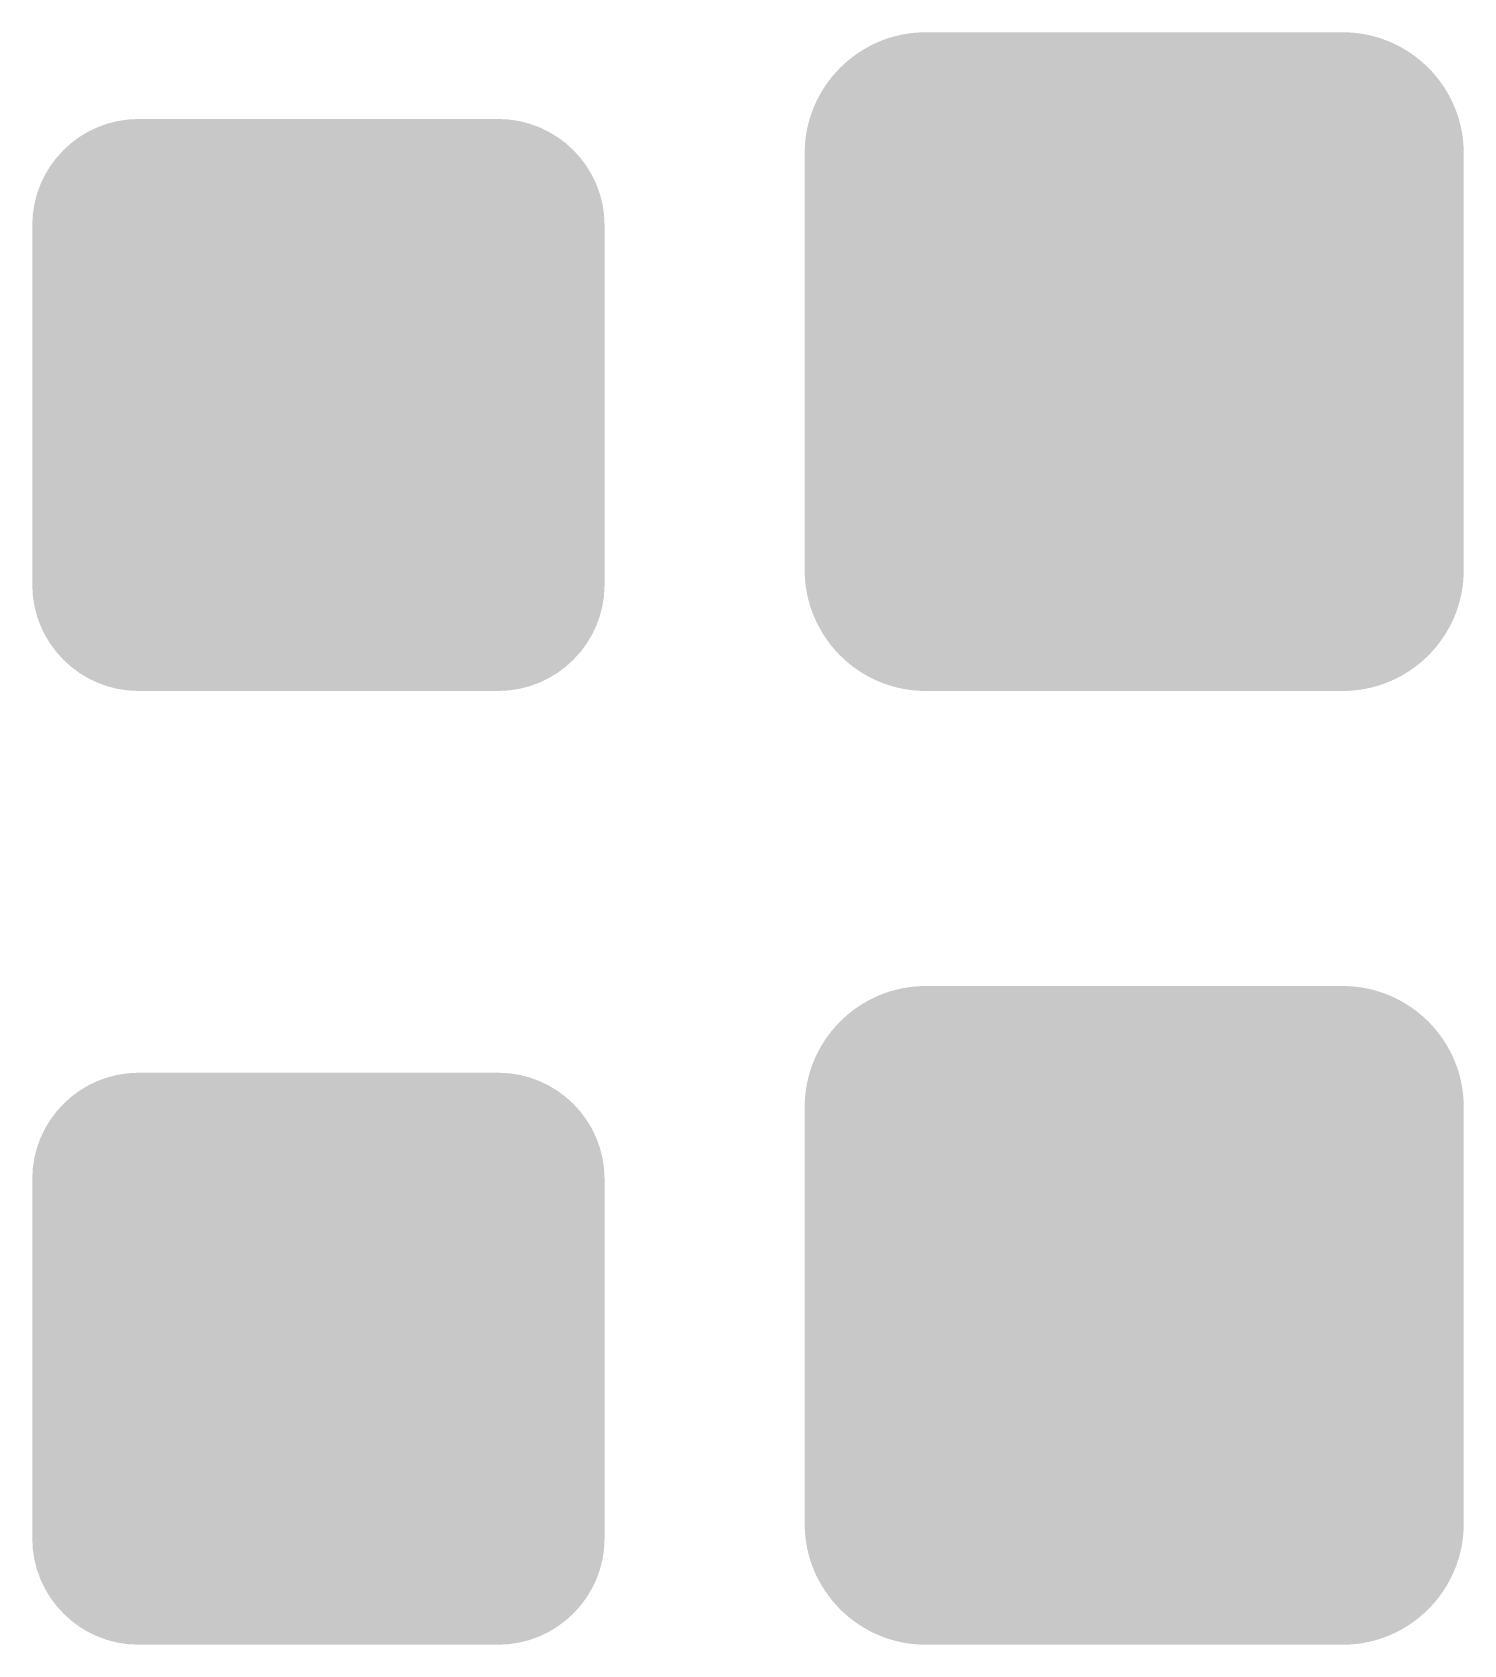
# Model space of a CAD drawing. Header units: millimetres. Extents: x 5277 to 6029, y 2052 to 2709.
# Drawn here: x 5574 to 5590.5, y 2414.63 to 2433.23 of the extents above; entities that cross this region are included whole.
import ezdxf

# ---------------------------------------------------------------- set-up
doc = ezdxf.new("R2010")
doc.units = ezdxf.units.MM
doc.layers.add('Manufacturing', color=7, linetype='CONTINUOUS', true_color=0x000000)

# ---------------------------------------------------------------- blocks, each defined once
blk = doc.blocks.new('602020107_план_мз')
at = {"layer": 'Manufacturing', "linetype": 'Continuous'}
h = blk.add_hatch(color=256, dxfattribs=at)
edge = h.paths.add_edge_path()
edge.add_spline(control_points=[(0, 0), (0, 0.675), (0.55, 1.225), (1.225, 1.225)], knot_values=[-1, -1, -1, -1, 0, 0, 0, 0], degree=3, periodic=0)
edge.add_line((1.225, 1.225), (5.372, 1.225))
edge.add_spline(control_points=[(5.372, 1.225), (6.047, 1.225), (6.598, 0.675), (6.598, 0)], knot_values=[-1, -1, -1, -1, 0, 0, 0, 0], degree=3, periodic=0)
edge.add_line((6.598, 0), (6.598, -4.147))
edge.add_spline(control_points=[(6.598, -4.147), (6.598, -4.822), (6.047, -5.372), (5.372, -5.372)], knot_values=[-1, -1, -1, -1, 0, 0, 0, 0], degree=3, periodic=0)
edge.add_line((5.372, -5.372), (1.225, -5.372))
edge.add_spline(control_points=[(1.225, -5.372), (0.55, -5.372), (0, -4.822), (0, -4.147)], knot_values=[-1, -1, -1, -1, 0, 0, 0, 0], degree=3, periodic=0)
edge.add_line((0, -4.147), (0, 0))
edge = h.paths.add_edge_path(flags=16)
edge.add_spline(control_points=[(0.313, -4.147), (0.313, -4.652), (0.72, -5.059), (1.225, -5.059)], knot_values=[-1, -1, -1, -1, 0, 0, 0, 0], degree=3, periodic=0)
edge.add_line((1.225, -5.059), (5.372, -5.059))
edge.add_spline(control_points=[(5.372, -5.059), (5.878, -5.059), (6.285, -4.652), (6.285, -4.147)], knot_values=[-1, -1, -1, -1, 0, 0, 0, 0], degree=3, periodic=0)
edge.add_line((6.285, -4.147), (6.285, 0))
edge.add_spline(control_points=[(6.285, 0), (6.285, 0.505), (5.878, 0.912), (5.372, 0.912)], knot_values=[-1, -1, -1, -1, 0, 0, 0, 0], degree=3, periodic=0)
edge.add_line((5.372, 0.912), (1.225, 0.912))
edge.add_spline(control_points=[(1.225, 0.912), (0.72, 0.912), (0.313, 0.505), (0.313, 0)], knot_values=[-1, -1, -1, -1, 0, 0, 0, 0], degree=3, periodic=0)
edge.add_line((0.313, 0), (0.313, -4.147))
at = {"layer": 'Manufacturing', "linetype": 'Continuous', "true_color": 0xff0000}
h = blk.add_hatch(color=1, dxfattribs=at)
edge = h.paths.add_edge_path()
edge.add_line((0.313, 0), (0.313, -4.147))
edge.add_spline(control_points=[(0.313, -4.147), (0.313, -4.652), (0.72, -5.059), (1.225, -5.059)], knot_values=[-1, -1, -1, -1, 0, 0, 0, 0], degree=3, periodic=0)
edge.add_line((1.225, -5.059), (5.372, -5.059))
edge.add_spline(control_points=[(5.372, -5.059), (5.878, -5.059), (6.285, -4.652), (6.285, -4.147)], knot_values=[-1, -1, -1, -1, 0, 0, 0, 0], degree=3, periodic=0)
edge.add_line((6.285, -4.147), (6.285, 0))
edge.add_spline(control_points=[(6.285, 0), (6.285, 0.505), (5.878, 0.912), (5.372, 0.912)], knot_values=[-1, -1, -1, -1, 0, 0, 0, 0], degree=3, periodic=0)
edge.add_line((5.372, 0.912), (1.225, 0.912))
edge.add_spline(control_points=[(1.225, 0.912), (0.72, 0.912), (0.313, 0.505), (0.313, 0)], knot_values=[-1, -1, -1, -1, 0, 0, 0, 0], degree=3, periodic=0)
at = {"layer": 'Manufacturing', "linetype": 'Continuous'}
blk.add_hatch(color=256, dxfattribs=at).paths.add_polyline_path([(4, 0.581), (4.055, 0.581), (4.126, 0.526), (4.141, 0.471), (4.145, 0.475), (4.149, 0.479), (4.157, 0.479), (4.169, 0.479), (4.196, 0.471), (4.212, 0.463), (4.232, 0.491), (4.287, 0.518), (4.322, 0.518), (4.373, 0.518), (4.44, 0.463), (4.456, 0.408), (4.487, 0.389), (4.518, 0.33), (4.518, 0.29), (4.518, 0.267), (4.518, 0.243), (4.632, 0.216), (4.746, 0.07), (4.746, -0.047), (4.746, -0.087), (4.726, -0.157), (4.707, -0.189), (4.738, -0.224), (4.774, -0.295), (4.778, -0.33), (4.809, -0.314), (4.856, -0.299), (4.872, -0.299), (4.911, -0.299), (4.976, -0.324), (5.001, -0.35), (5.027, -0.375), (5.052, -0.44), (5.052, -0.479), (5.052, -0.511), (5.037, -0.562), (5.021, -0.581), (5.041, -0.609), (5.06, -0.664), (5.06, -0.691), (5.115, -0.711), (5.17, -0.794), (5.17, -0.856), (5.17, -0.876), (5.166, -0.903), (5.162, -0.911), (5.174, -0.958), (5.186, -1.057), (5.186, -1.108), (5.469, -1.108), (5.469, -3.323), (5.469, -4.595), (1.118, -4.595), (1.118, -3.59), (1.118, -2.788), (2.555, -3.323), (3.065, -3.323), (1.118, -2.616), (1.118, -2.042), (4.369, -3.213), (4.605, -3.213), (4.605, -3.063), (2.822, -2.435), (2.822, -1.925), (4.605, -2.561), (4.605, -1.108), (4.778, -1.108), (4.778, -1.076), (4.785, -0.99), (4.793, -0.935), (4.746, -0.927), (4.679, -0.876), (4.66, -0.833), (4.577, -0.805), (4.479, -0.778), (4.463, -0.778), (4.44, -0.778), (4.357, -0.797), (4.298, -0.817), (4.263, -0.919), (4.126, -1.021), (4.024, -1.021), (3.965, -1.021), (3.87, -0.986), (3.835, -0.951), (3.78, -0.951), (3.684, -0.911), (3.643, -0.872), (3.601, -0.833), (3.556, -0.739), (3.552, -0.684), (3.513, -0.684), (3.454, -0.684), (3.352, -0.64), (3.309, -0.597), (3.266, -0.648), (3.167, -0.703), (3.112, -0.707), (3.112, -0.715), (3.112, -0.766), (3.079, -0.85), (3.046, -0.884), (3.012, -0.917), (2.928, -0.951), (2.877, -0.951), (2.873, -0.951), (2.861, -0.949), (2.853, -0.947), (2.845, -0.945), (2.834, -0.943), (2.83, -0.943), (2.794, -0.978), (2.7, -1.013), (2.641, -1.013), (2.539, -1.013), (2.402, -0.919), (2.366, -0.825), (2.307, -0.797), (2.237, -0.715), (2.225, -0.66), (2.194, -0.703), (2.103, -0.746), (2.044, -0.746), (2.009, -0.841), (1.875, -0.935), (1.777, -0.935), (1.722, -0.935), (1.636, -0.907), (1.604, -0.88), (1.589, -0.88), (1.53, -0.88), (1.43, -0.841), (1.388, -0.801), (1.347, -0.762), (1.306, -0.664), (1.306, -0.605), (1.263, -0.554), (1.22, -0.436), (1.22, -0.369), (1.22, -0.252), (1.33, -0.095), (1.44, -0.055), (1.447, -0.032), (1.471, 0.004), (1.487, 0.015), (1.44, 0.015), (1.392, 0.063), (1.392, 0.11), (1.392, 0.157), (1.44, 0.204), (1.487, 0.204), (1.502, 0.204), (1.534, 0.196), (1.549, 0.188), (1.557, 0.239), (1.616, 0.29), (1.667, 0.29), (1.711, 0.29), (1.769, 0.247), (1.785, 0.204), (1.832, 0.216), (1.891, 0.228), (1.903, 0.228), (1.966, 0.228), (2.064, 0.2), (2.099, 0.173), (2.115, 0.173), (2.154, 0.173), (2.209, 0.137), (2.225, 0.102), (2.237, 0.145), (2.296, 0.188), (2.343, 0.188), (2.362, 0.188), (2.382, 0.188), (2.433, 0.326), (2.633, 0.463), (2.783, 0.463), (2.857, 0.463), (2.989, 0.416), (3.046, 0.369), (3.103, 0.322), (3.179, 0.204), (3.199, 0.133), (3.246, 0.121), (3.317, 0.07), (3.34, 0.031), (3.364, 0.043), (3.419, 0.055), (3.45, 0.055), (3.466, 0.055), (3.466, 0.063), (3.466, 0.141), (3.537, 0.247), (3.607, 0.275), (3.627, 0.361), (3.737, 0.447), (3.827, 0.447), (3.831, 0.447), (3.843, 0.447), (3.851, 0.447), (3.866, 0.44), (3.866, 0.51), (3.933, 0.581)])
blk = doc.blocks.new('602020107_план_рз')
at = {"layer": 'Manufacturing', "linetype": 'Continuous'}
h = blk.add_hatch(color=256, dxfattribs=at)
edge = h.paths.add_edge_path()
edge.add_spline(control_points=[(-0.095, -0.169), (-0.095, 0.599), (0.531, 1.225), (1.3, 1.225)], knot_values=[-1, -1, -1, -1, 0, 0, 0, 0], degree=3, periodic=0)
edge.add_line((1.3, 1.225), (6.108, 1.225))
edge.add_spline(control_points=[(6.108, 1.225), (6.877, 1.225), (7.503, 0.599), (7.503, -0.169)], knot_values=[-1, -1, -1, -1, 0, 0, 0, 0], degree=3, periodic=0)
edge.add_line((7.503, -0.169), (7.503, -4.978))
edge.add_spline(control_points=[(7.503, -4.978), (7.503, -5.747), (6.877, -6.372), (6.108, -6.372)], knot_values=[-1, -1, -1, -1, 0, 0, 0, 0], degree=3, periodic=0)
edge.add_line((6.108, -6.372), (1.3, -6.372))
edge.add_spline(control_points=[(1.3, -6.372), (0.531, -6.372), (-0.095, -5.747), (-0.095, -4.978)], knot_values=[-1, -1, -1, -1, 0, 0, 0, 0], degree=3, periodic=0)
edge.add_line((-0.095, -4.978), (-0.095, -0.169))
edge = h.paths.add_edge_path(flags=16)
edge.add_spline(control_points=[(0.218, -4.978), (0.218, -5.577), (0.701, -6.059), (1.3, -6.059)], knot_values=[-1, -1, -1, -1, 0, 0, 0, 0], degree=3, periodic=0)
edge.add_line((1.3, -6.059), (6.108, -6.059))
edge.add_spline(control_points=[(6.108, -6.059), (6.707, -6.059), (7.19, -5.577), (7.19, -4.978)], knot_values=[-1, -1, -1, -1, 0, 0, 0, 0], degree=3, periodic=0)
edge.add_line((7.19, -4.978), (7.19, -0.169))
edge.add_spline(control_points=[(7.19, -0.169), (7.19, 0.43), (6.707, 0.912), (6.108, 0.912)], knot_values=[-1, -1, -1, -1, 0, 0, 0, 0], degree=3, periodic=0)
edge.add_line((6.108, 0.912), (1.3, 0.912))
edge.add_spline(control_points=[(1.3, 0.912), (0.701, 0.912), (0.218, 0.43), (0.218, -0.169)], knot_values=[-1, -1, -1, -1, 0, 0, 0, 0], degree=3, periodic=0)
edge.add_line((0.218, -0.169), (0.218, -4.978))
at = {"layer": 'Manufacturing', "linetype": 'Continuous', "true_color": 0xff0000}
h = blk.add_hatch(color=1, dxfattribs=at)
edge = h.paths.add_edge_path()
edge.add_spline(control_points=[(0.218, -4.978), (0.218, -5.577), (0.701, -6.059), (1.3, -6.059)], knot_values=[-1, -1, -1, -1, 0, 0, 0, 0], degree=3, periodic=0)
edge.add_line((1.3, -6.059), (6.108, -6.059))
edge.add_spline(control_points=[(6.108, -6.059), (6.707, -6.059), (7.19, -5.577), (7.19, -4.978)], knot_values=[-1, -1, -1, -1, 0, 0, 0, 0], degree=3, periodic=0)
edge.add_line((7.19, -4.978), (7.19, -0.169))
edge.add_spline(control_points=[(7.19, -0.169), (7.19, 0.43), (6.707, 0.912), (6.108, 0.912)], knot_values=[-1, -1, -1, -1, 0, 0, 0, 0], degree=3, periodic=0)
edge.add_line((6.108, 0.912), (1.3, 0.912))
edge.add_spline(control_points=[(1.3, 0.912), (0.701, 0.912), (0.218, 0.43), (0.218, -0.169)], knot_values=[-1, -1, -1, -1, 0, 0, 0, 0], degree=3, periodic=0)
edge.add_line((0.218, -0.169), (0.218, -4.978))
at = {"layer": 'Manufacturing', "linetype": 'Continuous'}
h = blk.add_hatch(color=256, dxfattribs=at)
edge = h.paths.add_edge_path()
edge.add_line((0.426, -0.513), (0.426, -4.634))
edge.add_spline(control_points=[(0.426, -4.634), (0.426, -5.305), (0.973, -5.852), (1.644, -5.852)], knot_values=[0, 0, 0, 0, 1, 1, 1, 1], degree=3, periodic=0)
edge.add_line((1.644, -5.852), (5.765, -5.852))
edge.add_spline(control_points=[(5.765, -5.852), (6.435, -5.852), (6.983, -5.305), (6.983, -4.634)], knot_values=[0, 0, 0, 0, 1, 1, 1, 1], degree=3, periodic=0)
edge.add_line((6.983, -4.634), (6.983, -0.513))
edge.add_spline(control_points=[(6.983, -0.513), (6.983, 0.158), (6.435, 0.705), (5.765, 0.705)], knot_values=[0, 0, 0, 0, 1, 1, 1, 1], degree=3, periodic=0)
edge.add_line((5.765, 0.705), (1.644, 0.705))
edge.add_spline(control_points=[(1.644, 0.705), (0.973, 0.705), (0.426, 0.158), (0.426, -0.513)], knot_values=[0, 0, 0, 0, 1, 1, 1, 1], degree=3, periodic=0)
edge = h.paths.add_edge_path(flags=16)
edge.add_spline(control_points=[(0.737, -4.634), (0.737, -5.136), (1.142, -5.541), (1.644, -5.541)], knot_values=[-1, -1, -1, -1, 0, 0, 0, 0], degree=3, periodic=0)
edge.add_line((1.644, -5.541), (5.765, -5.541))
edge.add_spline(control_points=[(5.765, -5.541), (6.267, -5.541), (6.671, -5.136), (6.671, -4.634)], knot_values=[-1, -1, -1, -1, 0, 0, 0, 0], degree=3, periodic=0)
edge.add_line((6.671, -4.634), (6.671, -0.513))
edge.add_spline(control_points=[(6.671, -0.513), (6.671, -0.011), (6.267, 0.394), (5.765, 0.394)], knot_values=[-1, -1, -1, -1, 0, 0, 0, 0], degree=3, periodic=0)
edge.add_line((5.765, 0.394), (1.644, 0.394))
edge.add_spline(control_points=[(1.644, 0.394), (1.142, 0.394), (0.737, -0.011), (0.737, -0.513)], knot_values=[-1, -1, -1, -1, 0, 0, 0, 0], degree=3, periodic=0)
edge.add_line((0.737, -0.513), (0.737, -4.634))
blk.add_hatch(color=256, dxfattribs=at).paths.add_polyline_path([(4.387, 0.068), (4.442, 0.068), (4.512, 0.013), (4.528, -0.042), (4.532, -0.038), (4.536, -0.034), (4.544, -0.034), (4.555, -0.034), (4.583, -0.042), (4.599, -0.05), (4.618, -0.022), (4.673, 0.005), (4.709, 0.005), (4.76, 0.005), (4.826, -0.05), (4.842, -0.105), (4.874, -0.124), (4.905, -0.183), (4.905, -0.223), (4.905, -0.246), (4.905, -0.27), (5.019, -0.297), (5.133, -0.443), (5.133, -0.56), (5.133, -0.6), (5.113, -0.67), (5.093, -0.702), (5.125, -0.737), (5.16, -0.808), (5.164, -0.843), (5.196, -0.827), (5.243, -0.812), (5.258, -0.812), (5.298, -0.812), (5.362, -0.837), (5.388, -0.863), (5.414, -0.888), (5.439, -0.953), (5.439, -0.992), (5.439, -1.024), (5.423, -1.075), (5.408, -1.094), (5.427, -1.122), (5.447, -1.177), (5.447, -1.204), (5.502, -1.224), (5.557, -1.307), (5.557, -1.369), (5.557, -1.389), (5.553, -1.416), (5.549, -1.424), (5.561, -1.471), (5.573, -1.57), (5.573, -1.621), (5.855, -1.621), (5.855, -3.836), (5.855, -5.108), (1.504, -5.108), (1.504, -4.103), (1.504, -3.301), (2.941, -3.836), (3.452, -3.836), (1.504, -3.129), (1.504, -2.555), (4.756, -3.726), (4.991, -3.726), (4.991, -3.576), (3.208, -2.948), (3.208, -2.438), (4.991, -3.074), (4.991, -1.621), (5.164, -1.621), (5.164, -1.589), (5.172, -1.503), (5.18, -1.448), (5.133, -1.44), (5.066, -1.389), (5.046, -1.346), (4.964, -1.318), (4.866, -1.291), (4.85, -1.291), (4.826, -1.291), (4.744, -1.31), (4.685, -1.33), (4.65, -1.432), (4.512, -1.534), (4.41, -1.534), (4.351, -1.534), (4.257, -1.499), (4.222, -1.464), (4.167, -1.464), (4.07, -1.424), (4.029, -1.385), (3.988, -1.346), (3.943, -1.252), (3.939, -1.197), (3.9, -1.197), (3.841, -1.197), (3.739, -1.153), (3.695, -1.11), (3.652, -1.161), (3.554, -1.216), (3.499, -1.22), (3.499, -1.228), (3.499, -1.279), (3.466, -1.363), (3.432, -1.397), (3.399, -1.43), (3.315, -1.464), (3.263, -1.464), (3.26, -1.464), (3.248, -1.462), (3.24, -1.46), (3.232, -1.458), (3.22, -1.456), (3.216, -1.456), (3.181, -1.491), (3.087, -1.526), (3.028, -1.526), (2.926, -1.526), (2.788, -1.432), (2.753, -1.338), (2.694, -1.31), (2.623, -1.228), (2.612, -1.173), (2.58, -1.216), (2.49, -1.259), (2.431, -1.259), (2.396, -1.354), (2.262, -1.448), (2.164, -1.448), (2.109, -1.448), (2.023, -1.42), (1.991, -1.393), (1.975, -1.393), (1.916, -1.393), (1.816, -1.354), (1.775, -1.314), (1.734, -1.275), (1.693, -1.177), (1.693, -1.118), (1.649, -1.067), (1.606, -0.949), (1.606, -0.882), (1.606, -0.765), (1.716, -0.607), (1.826, -0.568), (1.834, -0.545), (1.858, -0.509), (1.873, -0.498), (1.826, -0.498), (1.779, -0.45), (1.779, -0.403), (1.779, -0.356), (1.826, -0.309), (1.873, -0.309), (1.889, -0.309), (1.92, -0.317), (1.936, -0.325), (1.944, -0.274), (2.003, -0.223), (2.054, -0.223), (2.097, -0.223), (2.156, -0.266), (2.172, -0.309), (2.219, -0.297), (2.278, -0.285), (2.29, -0.285), (2.352, -0.285), (2.451, -0.313), (2.486, -0.34), (2.502, -0.34), (2.541, -0.34), (2.596, -0.376), (2.612, -0.411), (2.623, -0.368), (2.682, -0.325), (2.729, -0.325), (2.749, -0.325), (2.769, -0.325), (2.82, -0.187), (3.02, -0.05), (3.169, -0.05), (3.244, -0.05), (3.375, -0.097), (3.432, -0.144), (3.489, -0.191), (3.566, -0.309), (3.585, -0.38), (3.633, -0.392), (3.703, -0.443), (3.727, -0.482), (3.75, -0.47), (3.805, -0.458), (3.837, -0.458), (3.853, -0.458), (3.853, -0.45), (3.853, -0.372), (3.923, -0.266), (3.994, -0.238), (4.014, -0.152), (4.123, -0.066), (4.214, -0.066), (4.218, -0.066), (4.23, -0.066), (4.237, -0.066), (4.253, -0.073), (4.253, -0.003), (4.32, 0.068)])
blk = doc.blocks.new('602020107_рек_мз')
at = {"layer": 'Manufacturing', "linetype": 'Continuous'}
h = blk.add_hatch(color=256, dxfattribs=at)
edge = h.paths.add_edge_path()
edge.add_spline(control_points=[(0, 0), (0, 0.675), (0.55, 1.225), (1.225, 1.225)], knot_values=[-1, -1, -1, -1, 0, 0, 0, 0], degree=3, periodic=0)
edge.add_line((1.225, 1.225), (5.372, 1.225))
edge.add_spline(control_points=[(5.372, 1.225), (6.047, 1.225), (6.598, 0.675), (6.598, 0)], knot_values=[-1, -1, -1, -1, 0, 0, 0, 0], degree=3, periodic=0)
edge.add_line((6.598, 0), (6.598, -4.147))
edge.add_spline(control_points=[(6.598, -4.147), (6.598, -4.822), (6.047, -5.372), (5.372, -5.372)], knot_values=[-1, -1, -1, -1, 0, 0, 0, 0], degree=3, periodic=0)
edge.add_line((5.372, -5.372), (1.225, -5.372))
edge.add_spline(control_points=[(1.225, -5.372), (0.55, -5.372), (0, -4.822), (0, -4.147)], knot_values=[-1, -1, -1, -1, 0, 0, 0, 0], degree=3, periodic=0)
edge.add_line((0, -4.147), (0, 0))
edge = h.paths.add_edge_path(flags=16)
edge.add_spline(control_points=[(0.313, -4.147), (0.313, -4.652), (0.72, -5.059), (1.225, -5.059)], knot_values=[-1, -1, -1, -1, 0, 0, 0, 0], degree=3, periodic=0)
edge.add_line((1.225, -5.059), (5.372, -5.059))
edge.add_spline(control_points=[(5.372, -5.059), (5.878, -5.059), (6.285, -4.652), (6.285, -4.147)], knot_values=[-1, -1, -1, -1, 0, 0, 0, 0], degree=3, periodic=0)
edge.add_line((6.285, -4.147), (6.285, 0))
edge.add_spline(control_points=[(6.285, 0), (6.285, 0.505), (5.878, 0.912), (5.372, 0.912)], knot_values=[-1, -1, -1, -1, 0, 0, 0, 0], degree=3, periodic=0)
edge.add_line((5.372, 0.912), (1.225, 0.912))
edge.add_spline(control_points=[(1.225, 0.912), (0.72, 0.912), (0.313, 0.505), (0.313, 0)], knot_values=[-1, -1, -1, -1, 0, 0, 0, 0], degree=3, periodic=0)
edge.add_line((0.313, 0), (0.313, -4.147))
at = {"layer": 'Manufacturing', "linetype": 'Continuous', "true_color": 0xffff00}
h = blk.add_hatch(color=2, dxfattribs=at)
edge = h.paths.add_edge_path()
edge.add_line((0.313, 0), (0.313, -4.147))
edge.add_spline(control_points=[(0.313, -4.147), (0.313, -4.652), (0.72, -5.059), (1.225, -5.059)], knot_values=[-1, -1, -1, -1, 0, 0, 0, 0], degree=3, periodic=0)
edge.add_line((1.225, -5.059), (5.372, -5.059))
edge.add_spline(control_points=[(5.372, -5.059), (5.878, -5.059), (6.285, -4.652), (6.285, -4.147)], knot_values=[-1, -1, -1, -1, 0, 0, 0, 0], degree=3, periodic=0)
edge.add_line((6.285, -4.147), (6.285, 0))
edge.add_spline(control_points=[(6.285, 0), (6.285, 0.505), (5.878, 0.912), (5.372, 0.912)], knot_values=[-1, -1, -1, -1, 0, 0, 0, 0], degree=3, periodic=0)
edge.add_line((5.372, 0.912), (1.225, 0.912))
edge.add_spline(control_points=[(1.225, 0.912), (0.72, 0.912), (0.313, 0.505), (0.313, 0)], knot_values=[-1, -1, -1, -1, 0, 0, 0, 0], degree=3, periodic=0)
at = {"layer": 'Manufacturing', "linetype": 'Continuous'}
blk.add_hatch(color=256, dxfattribs=at).paths.add_polyline_path([(4, 0.581), (4.055, 0.581), (4.126, 0.526), (4.141, 0.471), (4.145, 0.475), (4.149, 0.479), (4.157, 0.479), (4.169, 0.479), (4.196, 0.471), (4.212, 0.463), (4.232, 0.491), (4.287, 0.518), (4.322, 0.518), (4.373, 0.518), (4.44, 0.463), (4.456, 0.408), (4.487, 0.389), (4.518, 0.33), (4.518, 0.29), (4.518, 0.267), (4.518, 0.243), (4.632, 0.216), (4.746, 0.07), (4.746, -0.047), (4.746, -0.087), (4.726, -0.157), (4.707, -0.189), (4.738, -0.224), (4.774, -0.295), (4.778, -0.33), (4.809, -0.314), (4.856, -0.299), (4.872, -0.299), (4.911, -0.299), (4.976, -0.324), (5.001, -0.35), (5.027, -0.375), (5.052, -0.44), (5.052, -0.479), (5.052, -0.511), (5.037, -0.562), (5.021, -0.581), (5.041, -0.609), (5.06, -0.664), (5.06, -0.691), (5.115, -0.711), (5.17, -0.794), (5.17, -0.856), (5.17, -0.876), (5.166, -0.903), (5.162, -0.911), (5.174, -0.958), (5.186, -1.057), (5.186, -1.108), (5.469, -1.108), (5.469, -3.323), (5.469, -4.595), (1.118, -4.595), (1.118, -3.59), (1.118, -2.788), (2.555, -3.323), (3.065, -3.323), (1.118, -2.616), (1.118, -2.042), (4.369, -3.213), (4.605, -3.213), (4.605, -3.063), (2.822, -2.435), (2.822, -1.925), (4.605, -2.561), (4.605, -1.108), (4.778, -1.108), (4.778, -1.076), (4.785, -0.99), (4.793, -0.935), (4.746, -0.927), (4.679, -0.876), (4.66, -0.833), (4.577, -0.805), (4.479, -0.778), (4.463, -0.778), (4.44, -0.778), (4.357, -0.797), (4.298, -0.817), (4.263, -0.919), (4.126, -1.021), (4.024, -1.021), (3.965, -1.021), (3.87, -0.986), (3.835, -0.951), (3.78, -0.951), (3.684, -0.911), (3.643, -0.872), (3.601, -0.833), (3.556, -0.739), (3.552, -0.684), (3.513, -0.684), (3.454, -0.684), (3.352, -0.64), (3.309, -0.597), (3.266, -0.648), (3.167, -0.703), (3.112, -0.707), (3.112, -0.715), (3.112, -0.766), (3.079, -0.85), (3.046, -0.884), (3.012, -0.917), (2.928, -0.951), (2.877, -0.951), (2.873, -0.951), (2.861, -0.949), (2.853, -0.947), (2.845, -0.945), (2.834, -0.943), (2.83, -0.943), (2.794, -0.978), (2.7, -1.013), (2.641, -1.013), (2.539, -1.013), (2.402, -0.919), (2.366, -0.825), (2.307, -0.797), (2.237, -0.715), (2.225, -0.66), (2.194, -0.703), (2.103, -0.746), (2.044, -0.746), (2.009, -0.841), (1.875, -0.935), (1.777, -0.935), (1.722, -0.935), (1.636, -0.907), (1.604, -0.88), (1.589, -0.88), (1.53, -0.88), (1.43, -0.841), (1.388, -0.801), (1.347, -0.762), (1.306, -0.664), (1.306, -0.605), (1.263, -0.554), (1.22, -0.436), (1.22, -0.369), (1.22, -0.252), (1.33, -0.095), (1.44, -0.055), (1.447, -0.032), (1.471, 0.004), (1.487, 0.015), (1.44, 0.015), (1.392, 0.063), (1.392, 0.11), (1.392, 0.157), (1.44, 0.204), (1.487, 0.204), (1.502, 0.204), (1.534, 0.196), (1.549, 0.188), (1.557, 0.239), (1.616, 0.29), (1.667, 0.29), (1.711, 0.29), (1.769, 0.247), (1.785, 0.204), (1.832, 0.216), (1.891, 0.228), (1.903, 0.228), (1.966, 0.228), (2.064, 0.2), (2.099, 0.173), (2.115, 0.173), (2.154, 0.173), (2.209, 0.137), (2.225, 0.102), (2.237, 0.145), (2.296, 0.188), (2.343, 0.188), (2.362, 0.188), (2.382, 0.188), (2.433, 0.326), (2.633, 0.463), (2.783, 0.463), (2.857, 0.463), (2.989, 0.416), (3.046, 0.369), (3.103, 0.322), (3.179, 0.204), (3.199, 0.133), (3.246, 0.121), (3.317, 0.07), (3.34, 0.031), (3.364, 0.043), (3.419, 0.055), (3.45, 0.055), (3.466, 0.055), (3.466, 0.063), (3.466, 0.141), (3.537, 0.247), (3.607, 0.275), (3.627, 0.361), (3.737, 0.447), (3.827, 0.447), (3.831, 0.447), (3.843, 0.447), (3.851, 0.447), (3.866, 0.44), (3.866, 0.51), (3.933, 0.581)])
blk = doc.blocks.new('602020107_рек_рз')
at = {"layer": 'Manufacturing', "linetype": 'Continuous'}
h = blk.add_hatch(color=256, dxfattribs=at)
edge = h.paths.add_edge_path()
edge.add_spline(control_points=[(-0.095, -0.169), (-0.095, 0.599), (0.531, 1.225), (1.3, 1.225)], knot_values=[-1, -1, -1, -1, 0, 0, 0, 0], degree=3, periodic=0)
edge.add_line((1.3, 1.225), (6.108, 1.225))
edge.add_spline(control_points=[(6.108, 1.225), (6.877, 1.225), (7.503, 0.599), (7.503, -0.169)], knot_values=[-1, -1, -1, -1, 0, 0, 0, 0], degree=3, periodic=0)
edge.add_line((7.503, -0.169), (7.503, -4.978))
edge.add_spline(control_points=[(7.503, -4.978), (7.503, -5.747), (6.877, -6.372), (6.108, -6.372)], knot_values=[-1, -1, -1, -1, 0, 0, 0, 0], degree=3, periodic=0)
edge.add_line((6.108, -6.372), (1.3, -6.372))
edge.add_spline(control_points=[(1.3, -6.372), (0.531, -6.372), (-0.095, -5.747), (-0.095, -4.978)], knot_values=[-1, -1, -1, -1, 0, 0, 0, 0], degree=3, periodic=0)
edge.add_line((-0.095, -4.978), (-0.095, -0.169))
edge = h.paths.add_edge_path(flags=16)
edge.add_spline(control_points=[(0.218, -4.978), (0.218, -5.577), (0.701, -6.059), (1.3, -6.059)], knot_values=[-1, -1, -1, -1, 0, 0, 0, 0], degree=3, periodic=0)
edge.add_line((1.3, -6.059), (6.108, -6.059))
edge.add_spline(control_points=[(6.108, -6.059), (6.707, -6.059), (7.19, -5.577), (7.19, -4.978)], knot_values=[-1, -1, -1, -1, 0, 0, 0, 0], degree=3, periodic=0)
edge.add_line((7.19, -4.978), (7.19, -0.169))
edge.add_spline(control_points=[(7.19, -0.169), (7.19, 0.43), (6.707, 0.912), (6.108, 0.912)], knot_values=[-1, -1, -1, -1, 0, 0, 0, 0], degree=3, periodic=0)
edge.add_line((6.108, 0.912), (1.3, 0.912))
edge.add_spline(control_points=[(1.3, 0.912), (0.701, 0.912), (0.218, 0.43), (0.218, -0.169)], knot_values=[-1, -1, -1, -1, 0, 0, 0, 0], degree=3, periodic=0)
edge.add_line((0.218, -0.169), (0.218, -4.978))
at = {"layer": 'Manufacturing', "linetype": 'Continuous', "true_color": 0xffff00}
h = blk.add_hatch(color=2, dxfattribs=at)
edge = h.paths.add_edge_path()
edge.add_spline(control_points=[(0.218, -4.978), (0.218, -5.577), (0.701, -6.059), (1.3, -6.059)], knot_values=[-1, -1, -1, -1, 0, 0, 0, 0], degree=3, periodic=0)
edge.add_line((1.3, -6.059), (6.108, -6.059))
edge.add_spline(control_points=[(6.108, -6.059), (6.707, -6.059), (7.19, -5.577), (7.19, -4.978)], knot_values=[-1, -1, -1, -1, 0, 0, 0, 0], degree=3, periodic=0)
edge.add_line((7.19, -4.978), (7.19, -0.169))
edge.add_spline(control_points=[(7.19, -0.169), (7.19, 0.43), (6.707, 0.912), (6.108, 0.912)], knot_values=[-1, -1, -1, -1, 0, 0, 0, 0], degree=3, periodic=0)
edge.add_line((6.108, 0.912), (1.3, 0.912))
edge.add_spline(control_points=[(1.3, 0.912), (0.701, 0.912), (0.218, 0.43), (0.218, -0.169)], knot_values=[-1, -1, -1, -1, 0, 0, 0, 0], degree=3, periodic=0)
edge.add_line((0.218, -0.169), (0.218, -4.978))
at = {"layer": 'Manufacturing', "linetype": 'Continuous'}
h = blk.add_hatch(color=256, dxfattribs=at)
edge = h.paths.add_edge_path()
edge.add_line((0.426, -0.513), (0.426, -4.634))
edge.add_spline(control_points=[(0.426, -4.634), (0.426, -5.305), (0.973, -5.852), (1.644, -5.852)], knot_values=[0, 0, 0, 0, 1, 1, 1, 1], degree=3, periodic=0)
edge.add_line((1.644, -5.852), (5.765, -5.852))
edge.add_spline(control_points=[(5.765, -5.852), (6.435, -5.852), (6.983, -5.305), (6.983, -4.634)], knot_values=[0, 0, 0, 0, 1, 1, 1, 1], degree=3, periodic=0)
edge.add_line((6.983, -4.634), (6.983, -0.513))
edge.add_spline(control_points=[(6.983, -0.513), (6.983, 0.158), (6.435, 0.705), (5.765, 0.705)], knot_values=[0, 0, 0, 0, 1, 1, 1, 1], degree=3, periodic=0)
edge.add_line((5.765, 0.705), (1.644, 0.705))
edge.add_spline(control_points=[(1.644, 0.705), (0.973, 0.705), (0.426, 0.158), (0.426, -0.513)], knot_values=[0, 0, 0, 0, 1, 1, 1, 1], degree=3, periodic=0)
edge = h.paths.add_edge_path(flags=16)
edge.add_spline(control_points=[(0.737, -4.634), (0.737, -5.136), (1.142, -5.541), (1.644, -5.541)], knot_values=[-1, -1, -1, -1, 0, 0, 0, 0], degree=3, periodic=0)
edge.add_line((1.644, -5.541), (5.765, -5.541))
edge.add_spline(control_points=[(5.765, -5.541), (6.267, -5.541), (6.671, -5.136), (6.671, -4.634)], knot_values=[-1, -1, -1, -1, 0, 0, 0, 0], degree=3, periodic=0)
edge.add_line((6.671, -4.634), (6.671, -0.513))
edge.add_spline(control_points=[(6.671, -0.513), (6.671, -0.011), (6.267, 0.394), (5.765, 0.394)], knot_values=[-1, -1, -1, -1, 0, 0, 0, 0], degree=3, periodic=0)
edge.add_line((5.765, 0.394), (1.644, 0.394))
edge.add_spline(control_points=[(1.644, 0.394), (1.142, 0.394), (0.737, -0.011), (0.737, -0.513)], knot_values=[-1, -1, -1, -1, 0, 0, 0, 0], degree=3, periodic=0)
edge.add_line((0.737, -0.513), (0.737, -4.634))
blk.add_hatch(color=256, dxfattribs=at).paths.add_polyline_path([(4.387, 0.068), (4.442, 0.068), (4.512, 0.013), (4.528, -0.042), (4.532, -0.038), (4.536, -0.034), (4.544, -0.034), (4.555, -0.034), (4.583, -0.042), (4.599, -0.05), (4.618, -0.022), (4.673, 0.005), (4.709, 0.005), (4.76, 0.005), (4.826, -0.05), (4.842, -0.105), (4.874, -0.124), (4.905, -0.183), (4.905, -0.223), (4.905, -0.246), (4.905, -0.27), (5.019, -0.297), (5.133, -0.443), (5.133, -0.56), (5.133, -0.6), (5.113, -0.67), (5.093, -0.702), (5.125, -0.737), (5.16, -0.808), (5.164, -0.843), (5.196, -0.827), (5.243, -0.812), (5.258, -0.812), (5.298, -0.812), (5.362, -0.837), (5.388, -0.863), (5.414, -0.888), (5.439, -0.953), (5.439, -0.992), (5.439, -1.024), (5.423, -1.075), (5.408, -1.094), (5.427, -1.122), (5.447, -1.177), (5.447, -1.204), (5.502, -1.224), (5.557, -1.307), (5.557, -1.369), (5.557, -1.389), (5.553, -1.416), (5.549, -1.424), (5.561, -1.471), (5.573, -1.57), (5.573, -1.621), (5.855, -1.621), (5.855, -3.836), (5.855, -5.108), (1.504, -5.108), (1.504, -4.103), (1.504, -3.301), (2.941, -3.836), (3.452, -3.836), (1.504, -3.129), (1.504, -2.555), (4.756, -3.726), (4.991, -3.726), (4.991, -3.576), (3.208, -2.948), (3.208, -2.438), (4.991, -3.074), (4.991, -1.621), (5.164, -1.621), (5.164, -1.589), (5.172, -1.503), (5.18, -1.448), (5.133, -1.44), (5.066, -1.389), (5.046, -1.346), (4.964, -1.318), (4.866, -1.291), (4.85, -1.291), (4.826, -1.291), (4.744, -1.31), (4.685, -1.33), (4.65, -1.432), (4.512, -1.534), (4.41, -1.534), (4.351, -1.534), (4.257, -1.499), (4.222, -1.464), (4.167, -1.464), (4.07, -1.424), (4.029, -1.385), (3.988, -1.346), (3.943, -1.252), (3.939, -1.197), (3.9, -1.197), (3.841, -1.197), (3.739, -1.153), (3.695, -1.11), (3.652, -1.161), (3.554, -1.216), (3.499, -1.22), (3.499, -1.228), (3.499, -1.279), (3.466, -1.363), (3.432, -1.397), (3.399, -1.43), (3.315, -1.464), (3.263, -1.464), (3.26, -1.464), (3.248, -1.462), (3.24, -1.46), (3.232, -1.458), (3.22, -1.456), (3.216, -1.456), (3.181, -1.491), (3.087, -1.526), (3.028, -1.526), (2.926, -1.526), (2.788, -1.432), (2.753, -1.338), (2.694, -1.31), (2.623, -1.228), (2.612, -1.173), (2.58, -1.216), (2.49, -1.259), (2.431, -1.259), (2.396, -1.354), (2.262, -1.448), (2.164, -1.448), (2.109, -1.448), (2.023, -1.42), (1.991, -1.393), (1.975, -1.393), (1.916, -1.393), (1.816, -1.354), (1.775, -1.314), (1.734, -1.275), (1.693, -1.177), (1.693, -1.118), (1.649, -1.067), (1.606, -0.949), (1.606, -0.882), (1.606, -0.765), (1.716, -0.607), (1.826, -0.568), (1.834, -0.545), (1.858, -0.509), (1.873, -0.498), (1.826, -0.498), (1.779, -0.45), (1.779, -0.403), (1.779, -0.356), (1.826, -0.309), (1.873, -0.309), (1.889, -0.309), (1.92, -0.317), (1.936, -0.325), (1.944, -0.274), (2.003, -0.223), (2.054, -0.223), (2.097, -0.223), (2.156, -0.266), (2.172, -0.309), (2.219, -0.297), (2.278, -0.285), (2.29, -0.285), (2.352, -0.285), (2.451, -0.313), (2.486, -0.34), (2.502, -0.34), (2.541, -0.34), (2.596, -0.376), (2.612, -0.411), (2.623, -0.368), (2.682, -0.325), (2.729, -0.325), (2.749, -0.325), (2.769, -0.325), (2.82, -0.187), (3.02, -0.05), (3.169, -0.05), (3.244, -0.05), (3.375, -0.097), (3.432, -0.144), (3.489, -0.191), (3.566, -0.309), (3.585, -0.38), (3.633, -0.392), (3.703, -0.443), (3.727, -0.482), (3.75, -0.47), (3.805, -0.458), (3.837, -0.458), (3.853, -0.458), (3.853, -0.45), (3.853, -0.372), (3.923, -0.266), (3.994, -0.238), (4.014, -0.152), (4.123, -0.066), (4.214, -0.066), (4.218, -0.066), (4.23, -0.066), (4.237, -0.066), (4.253, -0.073), (4.253, -0.003), (4.32, 0.068)])

msp = doc.modelspace()

# ---------------------------------------------------------------- block references
at = {"layer": 'Manufacturing', "linetype": 'Continuous'}
for name, p in [('602020107_план_рз', (5583, 2432)), ('602020107_план_мз', (5574, 2431)), ('602020107_рек_рз', (5583, 2421)), ('602020107_рек_мз', (5574, 2420))]:
    msp.add_blockref(name, p, dxfattribs=at)

doc.saveas('drawing.dxf')
